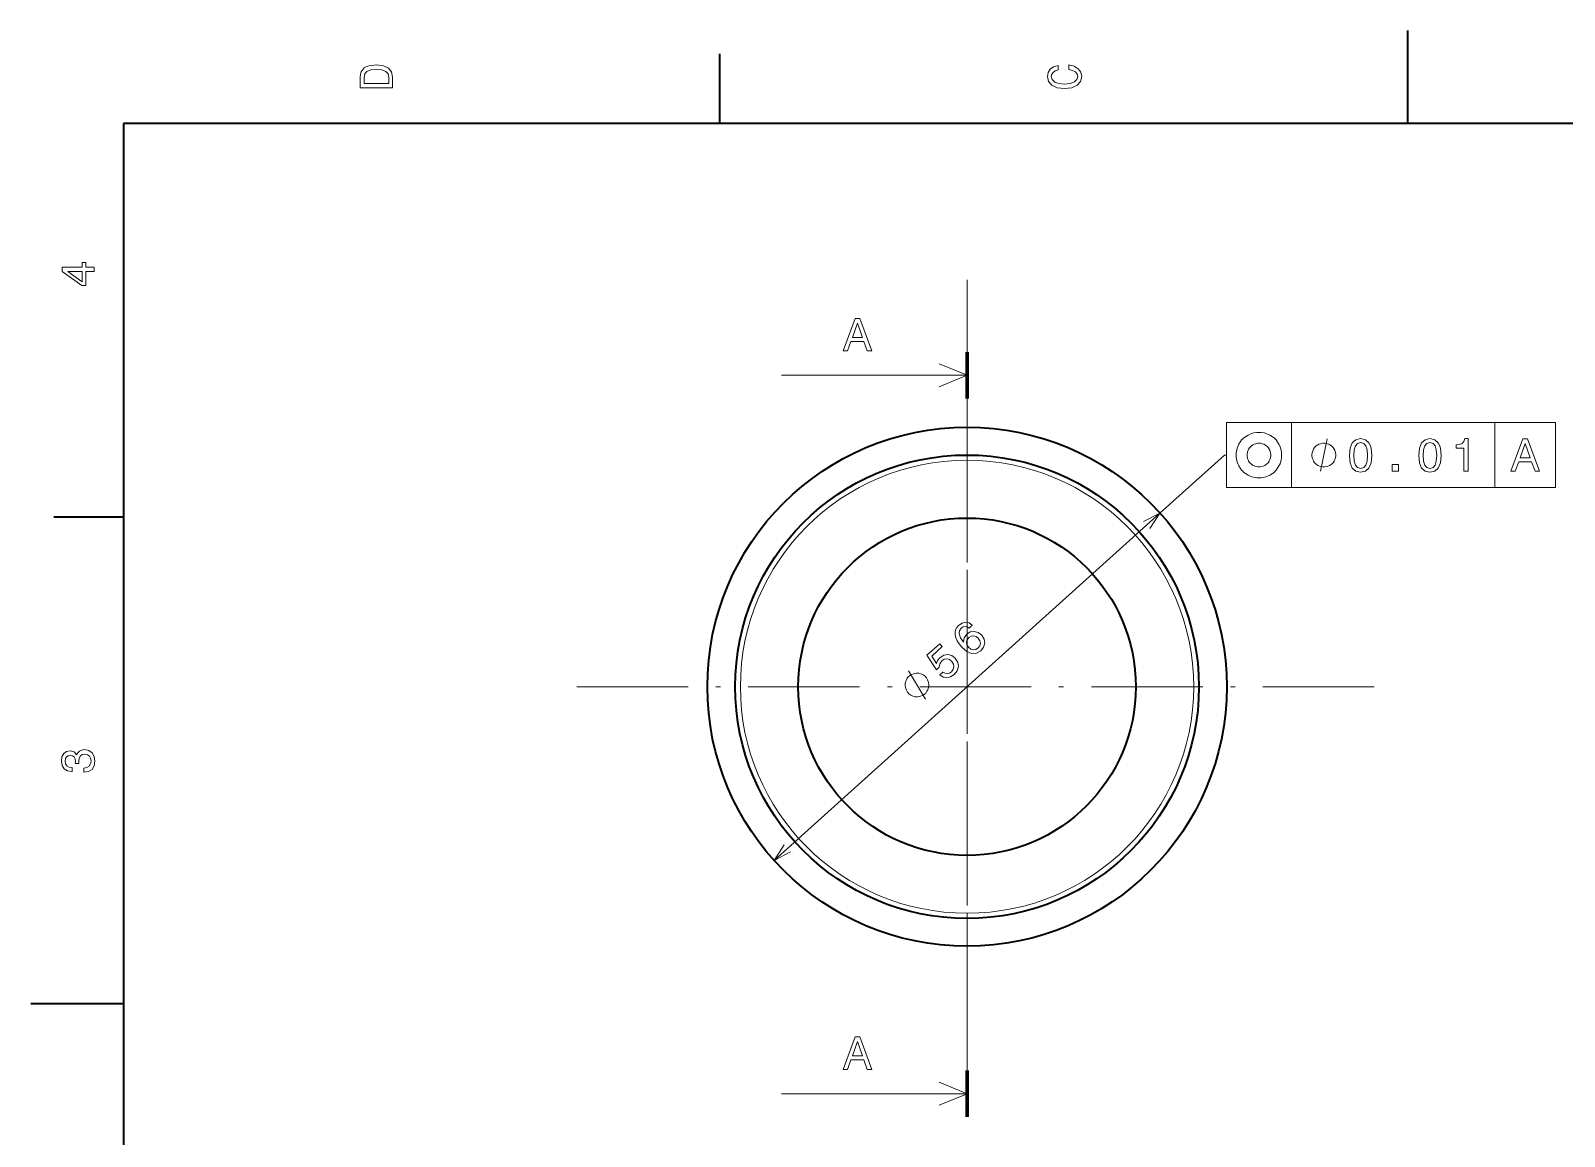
# Model space of a CAD drawing. Extents: x 0 to 297, y 0 to 210.
# Drawn here: x 0 to 165.4, y 90.7 to 210 of the extents above; entities that cross this region are included whole.
import ezdxf

# ---------------------------------------------------------------- set-up
doc = ezdxf.new("R2010")
doc.units = 0
doc.linetypes.add('DASHDOT', pattern=[18.5, 12, -3, 0.5, -3])

msp = doc.modelspace()

# ---------------------------------------------------------------- linework, layer by layer
at = {"color": 7, "lineweight": 35, "ltscale": 0.25}
for p, q in [((148.5, 200), (148.5, 210)), ((10, 105), (0, 105))]:
    msp.add_line(p, q, dxfattribs=at)
at = {"color": 7, "lineweight": 35, "ltscale": 0.1875}
for p, q in [((74.300003, 200), (74.300003, 207.5)), ((10, 157.5), (2.5, 157.5))]:
    msp.add_line(p, q, dxfattribs=at)
at = {"color": 7, "lineweight": 35}
for p, q in [((287, 200), (10, 200)), ((10, 200), (10, 10))]:
    msp.add_line(p, q, dxfattribs=at)
at = {"color": 7, "linetype": 'DASHDOT', "lineweight": 13}
for p, q in [((100.968216, 183.125763), (100.968216, 95.301353)), ((100.968216, 170.313568), (100.968216, 97.801353)), ((144.880432, 139.213562), (57.056007, 139.213562))]:
    msp.add_line(p, q, dxfattribs=at)
at = {"color": 7, "lineweight": 100, "ltscale": 0.125}
for p, q in [((100.968216, 175.313568), (100.968216, 170.313568)), ((100.968216, 92.801353), (100.968216, 97.801353))]:
    msp.add_line(p, q, dxfattribs=at)
at = {"color": 7, "lineweight": 13}
for p, q in [((100.968216, 172.813568), (80.968216, 172.813568)), ((128.944031, 167.704208), (164.424149, 167.704208)), ((128.944031, 160.704208), (164.424149, 160.704208)), ((80.161407, 120.476517), (121.775024, 157.950607)), ((100.968216, 95.301353), (80.968216, 95.301353))]:
    msp.add_line(p, q, dxfattribs=at)
at = {"color": 7, "lineweight": 13, "ltscale": 0.175}
for p, q in [((128.944031, 167.704208), (128.944031, 160.704208)), ((135.944031, 167.704208), (135.944031, 160.704208)), ((157.888123, 167.704208), (157.888123, 160.704208)), ((164.424149, 167.704208), (164.424149, 160.704208))]:
    msp.add_line(p, q, dxfattribs=at)
at = {"color": 7, "lineweight": 13}
for points in [[(35.533215, 204.994965), (35.533215, 203.829971), (39.033215, 203.829971), (39.033215, 204.994965), (38.922264, 205.544678), (38.584366, 205.953171), (38.034657, 206.205338), (37.283215, 206.296112), (36.516644, 206.215424), (36.21405, 206.114563), (35.971977, 205.973343), (35.644165, 205.56485), (35.563473, 205.297562)], [(35.951801, 204.959656), (36.027451, 205.342941), (36.259438, 205.605194), (36.672985, 205.761536), (37.283215, 205.811966), (37.873272, 205.756485), (38.286816, 205.600143), (38.533936, 205.332855), (38.614628, 204.959656), (38.614628, 204.298996), (35.951801, 204.298996)], [(111.93206, 205.817017), (112.35569, 205.716141), (112.658287, 205.549713), (112.844887, 205.317734), (112.905403, 205.045395), (112.814629, 204.71759), (112.54229, 204.460388), (112.098488, 204.28891), (111.483215, 204.233429), (110.872986, 204.28891), (110.424141, 204.455338), (110.151802, 204.71254), (110.055984, 205.045395), (110.106415, 205.287476), (110.247627, 205.494247), (110.474571, 205.655624), (110.787247, 205.766571), (110.787247, 206.245682), (110.308144, 206.094391), (109.94503, 205.832138), (109.718086, 205.474075), (109.637398, 205.045395), (109.763474, 204.510818), (110.116501, 204.10231), (110.696472, 203.840057), (111.483215, 203.749283), (112.269958, 203.840057), (112.84993, 204.10231), (113.208, 204.510818), (113.329041, 205.045395), (113.233215, 205.51442), (112.965927, 205.892654), (112.527161, 206.159943), (111.93206, 206.301163)], [(6.833213, 184.02739), (6.833213, 184.481277), (5.965778, 184.481277), (5.965778, 184.98056), (5.56232, 184.98056), (5.56232, 184.481277), (3.408862, 184.481277), (3.408862, 184.022339), (5.521974, 182.489197), (5.965778, 182.489197), (5.965778, 184.02739)], [(5.56232, 182.912827), (3.993876, 184.02739), (5.56232, 184.02739)], [(87.619888, 175.438568), (88.083862, 175.438568), (88.452019, 176.467392), (89.848991, 176.467392), (90.217148, 175.438568), (90.691216, 175.438568), (89.410233, 178.943619), (88.895821, 178.943619)], [(88.613403, 176.896057), (89.15303, 178.439285), (89.692657, 176.896057)], [(134.894028, 164.204208), (134.894028, 164.437546), (134.835693, 164.787537), (134.777359, 164.96254), (134.719025, 165.137543), (134.602371, 165.37088), (134.427368, 165.662537), (134.310699, 165.83754), (134.194031, 165.954208), (134.077362, 166.070877), (133.902359, 166.187546), (133.610703, 166.362549), (133.377365, 166.479202), (133.202362, 166.537537), (133.027359, 166.595871), (132.677368, 166.654205), (132.444031, 166.654205), (132.210693, 166.654205), (131.860703, 166.595871), (131.685699, 166.537537), (131.510696, 166.479202), (131.277359, 166.362549), (130.985703, 166.187546), (130.810699, 166.070877), (130.694031, 165.954208), (130.577362, 165.83754), (130.460693, 165.662537), (130.28569, 165.37088), (130.169037, 165.137543), (130.110703, 164.96254), (130.052368, 164.787537), (129.994034, 164.437546), (129.994034, 164.204208), (129.994034, 163.970871), (130.052368, 163.62088), (130.110703, 163.445877), (130.169037, 163.270874), (130.28569, 163.037537), (130.460693, 162.74588), (130.577362, 162.570877), (130.694031, 162.454208), (130.810699, 162.33754), (130.985703, 162.220871), (131.277359, 162.045868), (131.510696, 161.929214), (131.685699, 161.87088), (131.860703, 161.812546), (132.210693, 161.754211), (132.444031, 161.754211), (132.677368, 161.754211), (133.027359, 161.812546), (133.202362, 161.87088), (133.377365, 161.929214), (133.610703, 162.045868), (133.902359, 162.220871), (134.077362, 162.33754), (134.194031, 162.454208), (134.310699, 162.570877), (134.427368, 162.74588), (134.602371, 163.037537), (134.719025, 163.270874), (134.777359, 163.445877), (134.835693, 163.62088), (134.894028, 163.970871)], [(133.727371, 164.204208), (133.727371, 164.320877), (133.669037, 164.554214), (133.610703, 164.729202), (133.552368, 164.845871), (133.435699, 165.020874), (133.260696, 165.195877), (133.085693, 165.312546), (132.969025, 165.37088), (132.794037, 165.429214), (132.560699, 165.487549), (132.444031, 165.487549), (132.327362, 165.487549), (132.094025, 165.429214), (131.919037, 165.37088), (131.802368, 165.312546), (131.627365, 165.195877), (131.452362, 165.020874), (131.335693, 164.845871), (131.277359, 164.729202), (131.219025, 164.554214), (131.16069, 164.320877), (131.16069, 164.204208), (131.16069, 164.08754), (131.219025, 163.854202), (131.277359, 163.679214), (131.335693, 163.562546), (131.452362, 163.387543), (131.627365, 163.21254), (131.802368, 163.095871), (131.919037, 163.037537), (132.094025, 162.979202), (132.327362, 162.920868), (132.444031, 162.920868), (132.560699, 162.920868), (132.794037, 162.979202), (132.969025, 163.037537), (133.085693, 163.095871), (133.260696, 163.21254), (133.435699, 163.387543), (133.552368, 163.562546), (133.610703, 163.679214), (133.669037, 163.854202), (133.727371, 164.08754)], [(140.727371, 164.204208), (140.727371, 164.320877), (140.669037, 164.554214), (140.610703, 164.729202), (140.552368, 164.845871), (140.435699, 165.020874), (140.260696, 165.195877), (140.085693, 165.312546), (139.969025, 165.37088), (139.794037, 165.429214), (139.560699, 165.487549), (139.444031, 165.487549), (139.327362, 165.487549), (139.094025, 165.429214), (138.919037, 165.37088), (138.802368, 165.312546), (138.627365, 165.195877), (138.452362, 165.020874), (138.335693, 164.845871), (138.277359, 164.729202), (138.219025, 164.554214), (138.16069, 164.320877), (138.16069, 164.204208), (138.16069, 164.08754), (138.219025, 163.854202), (138.277359, 163.679214), (138.335693, 163.562546), (138.452362, 163.387543), (138.627365, 163.21254), (138.802368, 163.095871), (138.919037, 163.037537), (139.094025, 162.979202), (139.327362, 162.920868), (139.444031, 162.920868), (139.560699, 162.920868), (139.794037, 162.979202), (139.969025, 163.037537), (140.085693, 163.095871), (140.260696, 163.21254), (140.435699, 163.387543), (140.552368, 163.562546), (140.610703, 163.679214), (140.669037, 163.854202), (140.727371, 164.08754)], [(142.196625, 164.163864), (142.272278, 163.37207), (142.509308, 162.807236), (142.887543, 162.464294), (143.412048, 162.353348), (143.931488, 162.464294), (144.309738, 162.807236), (144.541718, 163.37207), (144.622421, 164.163864), (144.541718, 164.950607), (144.445908, 165.26329), (144.309738, 165.520493), (143.931488, 165.863434), (143.412048, 165.979431), (142.887543, 165.863434), (142.509308, 165.515442), (142.272278, 164.950607)], [(142.680771, 164.163864), (142.721115, 164.774094), (142.847198, 165.21286), (143.074142, 165.470062), (143.412048, 165.560837), (143.744888, 165.470062), (143.971848, 165.21286), (144.097916, 164.774094), (144.13826, 164.163864), (144.097916, 163.548584), (143.971848, 163.109833), (143.744888, 162.852631), (143.412048, 162.766891), (143.074142, 162.852631), (142.847198, 163.109833), (142.721115, 163.548584)], [(149.668671, 164.163864), (149.744324, 163.37207), (149.981354, 162.807236), (150.359589, 162.464294), (150.884094, 162.353348), (151.403534, 162.464294), (151.781784, 162.807236), (152.013763, 163.37207), (152.094467, 164.163864), (152.013763, 164.950607), (151.917953, 165.26329), (151.781784, 165.520493), (151.403534, 165.863434), (150.884094, 165.979431), (150.359589, 165.863434), (149.981354, 165.515442), (149.744324, 164.950607)], [(150.152817, 164.163864), (150.193161, 164.774094), (150.319244, 165.21286), (150.546188, 165.470062), (150.884094, 165.560837), (151.216934, 165.470062), (151.443878, 165.21286), (151.569962, 164.774094), (151.610306, 164.163864), (151.569962, 163.548584), (151.443878, 163.109833), (151.216934, 162.852631), (150.884094, 162.766891), (150.546188, 162.852631), (150.319244, 163.109833), (150.193161, 163.548584)], [(154.529327, 162.454208), (154.988266, 162.454208), (154.988266, 165.979431), (154.645325, 165.979431), (154.55455, 165.671783), (154.372986, 165.465012), (154.095612, 165.343979), (153.712326, 165.303635), (153.712326, 164.945557), (154.529327, 164.945557)], [(146.800079, 162.454208), (147.496048, 162.454208), (147.496048, 163.205643), (146.800079, 163.205643)], [(101.531563, 145.85318), (101.186996, 146.092606), (100.819611, 146.168976), (100.436531, 146.081894), (100.062866, 145.833633), (99.865379, 145.608276), (99.738373, 145.36496), (99.674347, 145.096924), (99.680435, 144.803772), (99.753616, 144.496414), (99.897285, 144.171082), (100.111427, 143.827774), (100.396797, 143.480728), (100.935989, 143.002563), (101.467224, 142.781921), (101.972527, 142.816177), (102.448143, 143.101959), (102.750916, 143.49678), (102.869621, 143.922653), (102.799774, 144.361969), (102.546249, 144.771622), (102.161926, 145.070267), (101.743179, 145.188614), (101.321854, 145.121384), (100.938065, 144.884369), (100.649536, 144.4888), (100.575821, 144.035568), (100.260803, 144.498428), (100.11412, 144.902496), (100.13913, 145.244003), (100.339973, 145.533447), (100.554352, 145.672211), (100.767639, 145.721756), (100.979446, 145.674957), (101.186783, 145.542694)], [(102.186104, 144.440521), (102.357491, 144.167297), (102.414551, 143.892914), (102.353905, 143.621124), (102.177788, 143.394653), (101.922928, 143.233017), (101.649666, 143.197327), (101.37899, 143.279343), (101.132645, 143.485062), (100.960884, 143.75116), (100.907204, 144.021805), (100.978348, 144.289474), (101.173576, 144.539932), (101.413071, 144.680954), (101.672089, 144.717392), (101.935638, 144.635742)], [(98.02668, 140.484467), (98.385857, 140.251404), (98.785484, 140.176926), (99.190308, 140.270004), (99.585709, 140.524277), (99.903473, 140.932587), (100.034164, 141.382828), (99.958313, 141.843887), (99.692032, 142.282776), (99.314468, 142.573929), (98.888214, 142.685516), (98.448532, 142.608536), (98.027634, 142.344894), (97.787064, 142.046814), (97.681068, 141.727402), (97.154907, 142.52269), (98.294189, 143.548645), (98.017456, 143.855957), (96.627083, 142.603882), (97.662903, 141.039154), (97.962708, 141.309128), (98.021454, 141.681015), (98.241409, 141.994461), (98.518379, 142.16922), (98.810005, 142.214661), (99.091553, 142.135651), (99.34539, 141.936676), (99.516777, 141.663452), (99.562225, 141.371826), (99.483208, 141.090286), (99.284233, 140.836441), (99.061981, 140.683807), (98.830711, 140.631638), (98.596786, 140.665314), (98.375206, 140.798325)], [(96.524734, 140.258514), (96.446663, 140.345215), (96.247169, 140.479568), (96.086716, 140.570572), (95.965302, 140.61824), (95.761497, 140.670212), (95.514351, 140.683136), (95.306236, 140.652725), (95.180504, 140.618011), (95.011429, 140.54425), (94.798996, 140.431458), (94.712303, 140.353378), (94.62561, 140.275314), (94.491257, 140.075821), (94.400246, 139.915375), (94.352585, 139.793945), (94.300613, 139.590149), (94.287682, 139.343002), (94.318092, 139.134888), (94.352814, 139.009155), (94.426575, 138.840073), (94.539368, 138.627655), (94.617439, 138.540955), (94.695511, 138.454254), (94.895004, 138.319901), (95.055458, 138.228897), (95.176872, 138.181244), (95.380676, 138.129272), (95.627823, 138.116333), (95.835938, 138.146744), (95.96167, 138.181473), (96.130745, 138.255234), (96.34317, 138.368027), (96.429871, 138.446091), (96.516563, 138.52417), (96.650917, 138.723648), (96.74192, 138.884109), (96.789581, 139.005524), (96.841553, 139.20932), (96.854492, 139.456482), (96.824081, 139.664597), (96.789352, 139.790314), (96.715599, 139.959396), (96.602798, 140.171829)], [(5.73379, 129.979111), (5.769093, 129.979111), (6.253242, 130.059799), (6.616354, 130.296829), (6.848343, 130.670029), (6.934078, 131.164276), (6.848343, 131.688766), (6.626441, 132.082138), (6.273415, 132.334305), (5.819525, 132.425079), (5.521974, 132.384735), (5.279899, 132.273788), (5.0933, 132.092224), (4.957133, 131.850143), (4.684798, 132.177963), (4.251081, 132.293961), (3.857709, 132.218307), (3.560158, 132.00145), (3.373559, 131.648422), (3.307997, 131.164276), (3.388689, 130.710388), (3.610591, 130.362396), (3.963617, 130.135452), (4.432637, 130.059799), (4.46794, 130.059799), (4.46794, 130.508652), (4.145173, 130.548996), (3.913184, 130.680115), (3.771974, 130.891937), (3.721542, 131.189484), (3.761888, 131.451736), (3.867795, 131.643372), (4.039265, 131.759369), (4.271254, 131.804764), (4.518372, 131.759369), (4.684798, 131.638336), (4.785663, 131.426514), (4.815922, 131.139053), (4.810879, 130.942368), (5.209294, 130.942368), (5.199208, 131.189484), (5.244596, 131.507217), (5.365634, 131.744247), (5.56232, 131.885452), (5.819525, 131.935883), (6.112032, 131.880417), (6.328891, 131.734161), (6.465058, 131.502167), (6.510447, 131.194534), (6.460014, 130.876801), (6.308718, 130.644821), (6.066643, 130.498566), (5.73379, 130.443085)], [(87.619888, 97.926353), (88.083862, 97.926353), (88.452019, 98.95517), (89.848991, 98.95517), (90.217148, 97.926353), (90.691216, 97.926353), (89.410233, 101.431396), (88.895821, 101.431396)], [(88.613403, 99.38385), (89.15303, 100.927071), (89.692657, 99.38385)]]:
    msp.add_lwpolyline(points, close=True, dxfattribs=at)
for points in [[(97.968216, 171.570923), (100.968216, 172.813568), (97.968216, 174.056198)], [(139.094025, 162.454208), (139.794037, 165.954208)], [(121.775024, 157.950607), (128.719421, 164.204208), (128.944031, 164.204208)], [(120.685852, 156.273193), (121.775024, 157.950607), (119.993073, 157.042511)], [(96.482063, 137.865097), (94.660103, 140.934372)], [(81.25058, 122.153931), (80.161407, 120.476517), (81.943359, 121.384613)], [(97.968216, 94.058716), (100.968216, 95.301353), (97.968216, 96.543991)]]:
    msp.add_lwpolyline(points, dxfattribs=at)
at = {"color": 7, "lineweight": 5}
for points in [[(159.622986, 162.454208), (160.086975, 162.454208), (160.455124, 163.483032), (161.852097, 163.483032), (162.220261, 162.454208), (162.694321, 162.454208), (161.413345, 165.959259), (160.898926, 165.959259)], [(160.616516, 163.911697), (161.156128, 165.454926), (161.695755, 163.911697)]]:
    msp.add_lwpolyline(points, close=True, dxfattribs=at)
at = {"color": 7, "lineweight": 35}
for radius in [28, 25, 18.2]:
    msp.add_circle((100.968216, 139.213562), radius, dxfattribs=at)
at = {"color": 7, "lineweight": 13}
msp.add_circle((100.968216, 139.213562), 24.439464, dxfattribs=at)

doc.saveas('drawing.dxf')
